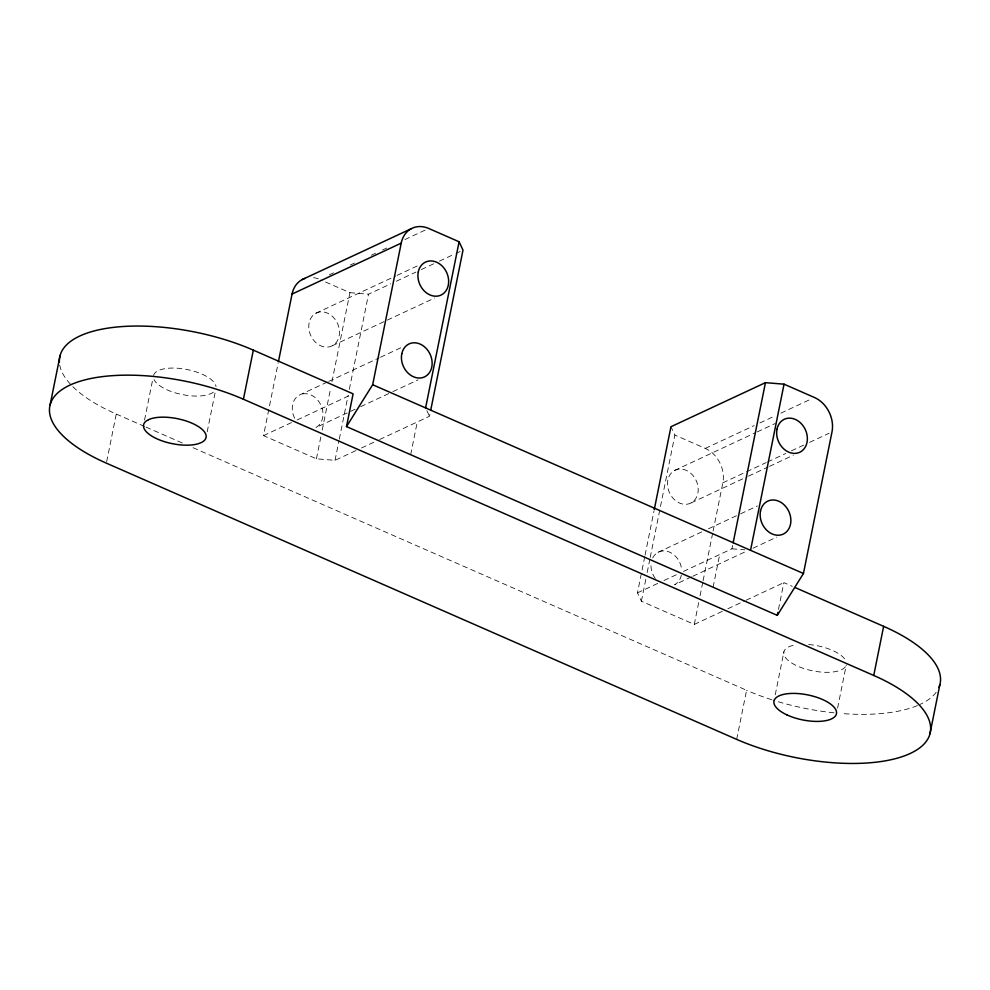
<?xml version="1.0" encoding="UTF-8"?>
<svg xmlns="http://www.w3.org/2000/svg" width="990" height="990" viewBox="0 0 990 990"><rect width="100%" height="100%" fill="white"/><g stroke="black" fill="none" stroke-linecap="round" stroke-linejoin="round"><path stroke-width="0.74" stroke-dasharray="4.95 3.71" d="M106.66 461.674L116.263 414.055A127.549 51.059 11.4 0 1 72.32 386.174M144.54 420.082L152.93 378.415M207.195 431.838L215.3 391.669M355.93 450.574L335.028 460.325L316.429 458.815L263.513 435.637L278.091 363.342M316.429 458.815L320.995 436.169M322.208 430.13L330.734 387.832M331.959 381.793L349.928 292.681L320.909 279.972M335.028 460.325L338.988 440.699M339.285 439.189L348.121 395.381M349.334 389.342L368.528 294.191L390.753 283.833M410.664 454.707L417.26 421.975M379.628 439.523L429.499 416.27L430.415 411.741M722.279 611.35L694.287 624.405L641.384 601.215L637.461 592.861L644.775 556.615M645.072 555.105L653.907 511.31M641.384 601.215L645.95 578.568M647.163 572.529L649.91 558.929M650.207 557.419L674.883 435.08L670.96 426.727M694.287 624.405L698.841 601.809M700.054 595.782L702.789 582.231M703.098 580.722L712.812 532.521M713.122 531.024L722.836 482.823A27.336 22.015 65 0 0 705.276 448.408L674.883 435.08M713.097 587.243L719.705 554.511M683.459 571.416L731.944 548.807L732.848 544.265M736.671 739.382L746.584 690.277L191.33 446.96M778.462 609.407L783.87 582.627L792.297 586.327M775.232 694.832L783.932 651.68M837.59 708.085L846.289 664.934M329.324 274.799L333.531 272.844M350.324 265.011L354.519 263.055M371.312 255.222L375.507 253.254M382.511 250L386.706 248.032M404.898 239.555L425.886 229.767M315.847 313.261L395.616 276.049M397.015 275.393L418.015 265.605M396.309 281.234L415.763 272.163M421.319 269.577L433.818 263.736M439.374 261.15L454.657 254.022M456.056 253.378L460.214 251.435M332.405 345.708L434.573 298.064M294.673 418.238A18.216 14.677 65 0 1 299.351 395.097L327.344 382.041M328.742 381.385L379.121 357.885M380.519 357.242L401.507 347.453M263.513 435.637L291.506 422.582M297.111 419.97L350.299 395.159M355.088 409.266L315.897 427.544A18.216 14.677 65 0 0 320.574 404.403A18.216 14.677 65 0 0 299.351 395.097M360.682 406.655L391.471 392.3M392.869 391.644L418.065 379.9M361.511 447.975L378.229 440.179M705.276 448.408L754.256 425.564M759.85 422.953L775.244 415.775M780.838 413.164L811.627 398.797M674.574 470.448L755.741 432.593M757.14 431.949L775.331 423.46M722.836 482.823L745.223 472.379M746.621 471.723L766.223 462.59M767.621 461.934L785.812 453.445M791.406 450.846L804.004 444.968M809.597 442.357L829.199 433.212M691.131 502.908L747.116 476.796M748.514 476.141L768.104 467.008M769.502 466.352L793.299 455.252M658.065 552.296L702.851 531.407M708.456 528.796L739.245 514.441M740.644 513.785L757.437 505.952M637.461 592.861L658.375 583.11M663.943 580.511L677.89 574.014M691.428 576.91L674.623 584.744A18.216 14.677 65 0 0 681.355 575.091M692.827 576.254L747.401 550.799M753.006 548.188L776.791 537.1M727.873 608.739L744.678 600.905M746.076 600.249L783.87 582.627M349.928 292.681L368.528 294.191M731.944 548.807L744.814 549.846M116.263 414.055L144.59 426.467M146 427.098L182.828 443.235M426.888 410.702L429.499 416.27M845.386 666.79A31.89 12.771 11.4 0 1 797.977 666.307A31.89 12.771 11.4 0 1 795.428 644.898M808.657 644.527A31.89 12.771 11.4 0 1 845.794 660.8M213.345 392.189A31.89 12.771 11.4 0 1 210.981 393.575L207.974 394.688A31.89 12.771 11.4 0 1 186.293 395.295L181.38 394.404A31.89 12.771 11.4 0 1 154.032 379.578M153.537 375.433A31.89 12.771 11.4 0 1 156.098 371.943L158.45 370.557A31.89 12.771 11.4 0 1 188.063 369.716L192.889 370.904A31.89 12.771 11.4 0 1 216.043 386.682M70.426 384.194A127.549 51.059 11.4 0 1 59.722 365.025M936.206 692.22A127.549 51.059 11.4 0 1 920.18 704.348M917.408 705.573A127.549 51.059 11.4 0 1 840.943 713.468M834.013 712.825A127.549 51.059 11.4 0 1 773.004 700.14M771.68 699.72A127.549 51.059 11.4 0 1 746.584 690.277M313.533 277.646A27.336 22.015 65 0 1 319.535 279.366M655.269 578.482A18.216 14.677 65 0 1 651.111 563.384M652.707 557.927A18.216 14.677 65 0 1 669.648 552.148A18.216 14.677 65 0 1 681.702 570.636M309.115 322.901A18.216 14.677 65 0 0 328.779 346.946A18.216 14.677 65 0 0 334.496 318.594A18.216 14.677 65 0 0 309.115 322.901M667.842 480.101A18.216 14.677 65 0 0 687.493 504.145A18.216 14.677 65 0 0 693.21 475.794A18.216 14.677 65 0 0 667.842 480.101"/><path stroke-width="1.49" d="M50.168 404.687L60.068 355.583M243.416 399.242A127.549 51.059 11.4 0 0 69.82 385.16A127.549 51.059 11.4 0 0 106.363 463.159L736.671 739.382A127.549 51.059 11.4 0 0 910.268 753.452A127.549 51.059 11.4 0 0 873.737 675.452L243.416 399.242L253.329 350.138A127.549 51.059 11.4 0 0 123.713 326.465A127.549 51.059 11.4 0 0 59.388 362.253M278.4 361.833L292.062 294.055A27.336 22.015 65 0 1 304.796 278.438M654.217 509.8L670.96 426.727L765.443 382.672L784.043 384.17L814.436 397.497A27.336 22.015 65 0 1 831.996 431.912L803.447 573.495L777.261 615.359L346.5 426.591L353.096 393.859L253.329 350.138M346.5 426.591L372.673 384.726L401.222 243.144A27.336 22.015 65 0 1 428.695 228.455L459.088 241.77L462.998 250.136L430.712 410.231M425.589 407.917L459.088 241.77M733.157 542.755L765.443 382.672M750.544 550.316L784.043 384.17M777.261 615.359L777.868 612.389M873.737 675.452L883.637 626.348L795.106 587.553M929.932 733.924L939.832 684.82M302.16 279.576L411.32 228.678M292.062 294.055L401.222 243.144M372.673 384.726L803.447 573.495M883.637 626.348A127.549 51.059 11.4 0 1 938.966 687.369M148.55 419.661L146.198 421.047A31.89 12.771 11.4 0 0 171.48 443.508L176.393 444.399A31.89 12.771 11.4 0 0 198.074 443.792L201.081 442.679A31.89 12.771 11.4 0 0 182.989 420.007L178.151 418.82A31.89 12.771 11.4 0 0 148.55 419.661M760.506 511.026A18.216 14.677 65 0 0 780.157 535.07A18.216 14.677 65 0 0 785.874 506.719A18.216 14.677 65 0 0 760.506 511.026M786.728 714.792A31.89 12.771 11.4 0 0 836.389 714.038A31.89 12.771 11.4 0 0 792.507 693.408A31.89 12.771 11.4 0 0 786.728 714.792M777.002 429.19A18.216 14.677 65 0 0 796.653 453.234A18.216 14.677 65 0 0 802.37 424.883A18.216 14.677 65 0 0 777.002 429.19M401.779 353.826A18.216 14.677 65 0 0 421.431 377.871A18.216 14.677 65 0 0 427.148 349.532A18.216 14.677 65 0 0 401.779 353.826M418.275 271.99A18.216 14.677 65 0 0 437.939 296.035A18.216 14.677 65 0 0 443.656 267.684A18.216 14.677 65 0 0 418.275 271.99"/></g></svg>
